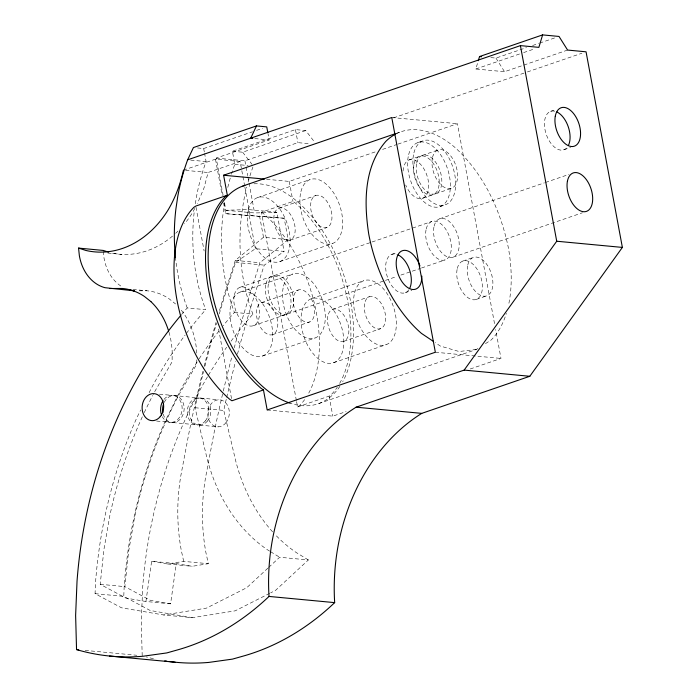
<?xml version="1.0" encoding="UTF-8"?>
<svg xmlns="http://www.w3.org/2000/svg" width="698" height="698" viewBox="0 0 698 698"><rect width="100%" height="100%" fill="white"/><g stroke="black" fill="none" stroke-linecap="round" stroke-linejoin="round"><path stroke-width="0.52" stroke-dasharray="3.49 2.62" d="M196.784 359.854L196.766 364.138L179.822 393.157A399.91 317.45 -84.6 0 0 134.409 518.274L128.58 551.734L124.846 586.625L150.541 600.42L170.591 603.822L176.28 563.6L192.142 566.305L208.336 563.705L205.945 552.737A172.676 137.07 -84.6 0 1 205.613 477.275L213.902 433.676A1158.767 919.824 -84.6 0 1 223.055 392.093M269.742 593.317L235.165 610.837L192.421 617.686L163.698 614.982L121.487 607.792L95.059 593.666L95.495 582.891A403.304 320.138 -84.6 0 1 136.45 418.617L140.673 409.988M170.591 603.822L145.934 601.493L125.893 598.081L100.198 584.296L103.932 549.405L109.761 515.944A399.91 317.45 -84.6 0 1 142.479 416.453M192.421 617.686L150.201 610.497L123.773 596.38L124.218 585.596A403.304 320.138 -84.6 0 1 165.173 421.322L179.735 391.561A403.304 320.138 -84.6 0 1 198.546 359.714M145.934 601.493L151.623 561.271L176.28 563.6M195.388 203.755L196.217 198.188A175.599 139.391 -84.6 0 1 206.102 161.57L204.61 153.551M224.712 202.429L223.063 213.518A175.599 139.391 -84.6 0 0 234.415 312.381A403.304 320.138 -84.6 0 0 223.22 325.652M269.664 551.141L267.814 550.007A169.37 134.452 -84.6 0 1 207.053 458.446L195.047 407.728L196.042 403.13A1155.373 917.137 -84.6 0 1 203.598 371.397M272.63 531.867A169.37 134.452 -84.6 0 1 235.776 461.151L223.77 410.433L224.756 405.835A1155.373 917.137 -84.6 0 1 226.457 398.41M244.684 186.122L240.112 161.508L208.1 172.493L203.991 187.998L197.359 203.711M567.596 50.064L504.532 71.711L475.809 69.006L477.99 61.738M223.604 203.005L225.585 213.684L284.182 218.238L288.152 239.615L263.504 237.285L235.305 260.398L226.047 289.164A1158.767 919.824 -84.6 0 0 219.085 311.962M288.152 239.615L259.953 262.736L250.695 291.494A1158.767 919.824 -84.6 0 0 234.266 347.744M149.128 392.704L151.012 388.856A403.304 320.138 -84.6 0 1 185.127 335.031M194.829 208.353L192.299 213.003A102.824 81.622 -84.6 0 1 184.534 223.849M267.901 568.128L246.787 587.69L206.442 608.124L163.698 614.982M268.686 567.404L279.636 557.257L308.359 559.962L275.509 590.395L270.702 592.829M219.285 313.882A1155.373 917.137 -84.6 0 1 235.566 262.431L255.381 248.697L284.095 251.402L276.836 212.279L248.165 209.575L225.882 210.264L224.302 201.748M237.468 354.139A1155.373 917.137 -84.6 0 1 264.289 265.135L284.095 251.402M296.58 401.603L297.575 406.951L299.372 405.791A115.196 65.944 71.1 0 0 305.166 398.881M297.575 406.951L329.107 396.132L330.904 394.972A115.196 65.944 71.1 0 0 337.291 387.198M318.768 403.557L476.42 349.445L478.06 348.389M485.45 343.652L491.191 339.961A115.196 65.944 71.1 0 0 506.355 313.376M183.469 170.172L215.464 159.17L240.112 161.508M197.525 147.95L203.676 148.534L252.501 131.774M256.567 130.378L262.675 128.284M490.825 57.611L495.955 58.091L526.475 47.621M532.574 45.527L538.682 43.433M539.694 43.084L555.966 37.491M231.448 174.203A175.599 139.391 -84.6 0 1 234.816 164.283L232.399 151.239L295.463 129.592L305.724 130.561L315.016 142.645M223.116 195.361L216.206 158.106L269.166 139.932L268.049 133.911M475.809 69.006L519.548 53.99M523.613 52.594L534.808 48.755M232.399 151.239L242.66 152.208L305.724 130.561M216.206 158.106L244.919 160.81L297.88 142.636L310.191 143.797M393.559 117.875L526.353 72.304M527.383 71.946L581.94 53.223M396.447 133.327L400.565 131.905M266.645 179.29L289.251 181.419L376.405 151.501M382.565 149.389L396.918 144.469M397.939 144.111L457.417 123.703L494.62 324.134M257.579 197.595L310.13 179.561M417.866 142.584L423.119 140.778M409.185 159.886L419.699 156.282M422.325 155.384L438.091 149.965M550.556 111.375L556.289 109.403M296.38 400.53L261.436 212.262L292.968 201.443L295.263 202.987A115.196 65.944 71.1 0 1 339.551 383.577M278.921 208.179L315.714 195.553M290.08 240.173L326.865 227.539M422.578 198.276L433.083 194.672M435.718 193.765L451.475 188.355M563.94 149.756L570.632 147.461M279.889 261.576L332.44 243.541M440.176 206.564L445.429 204.758M239.99 287.314L271.522 276.495M274.148 275.597L371.004 242.346M372.034 241.997L431.8 221.484M439.688 218.779L544.423 182.832M545.443 182.483L569.062 174.378M240.199 292.052L292.759 274.009M391.814 254.342L397.546 252.379M261.549 302.635L298.334 290.01M311.282 298.692A16.944 9.693 71.1 0 1 306.937 322.301A16.944 9.693 71.1 0 1 293.518 297.016A16.944 9.693 71.1 0 1 311.282 298.692L363.824 280.709M253.374 325.704L284.906 314.885M287.532 313.978L384.397 280.736M385.427 280.387L396.761 276.495M400.879 275.082L411.183 271.539M412.213 271.19L420.458 268.364M421.487 268.006L445.193 259.874M453.072 257.169L582.446 212.768M462.879 261.043L473.384 257.431M332.614 309.336L369.399 296.702M272.7 334.621L309.484 321.996M405.198 292.732L411.89 290.438M262.509 356.032L315.068 337.998M343.765 341.322L380.55 328.697M476.263 299.433L486.776 295.821M333.574 362.733L386.134 344.69M267.177 409.962L332.824 416.148L346.156 411.576M470.225 368.989L500.99 358.432L495.615 329.491M151.623 561.271L167.494 563.975L183.687 561.375L208.336 563.705M476.42 349.445L459.075 351.522L440.316 346.042L435.168 342.596M225.882 210.264L254.604 212.977L276.836 212.279M139.303 290.822L146.929 290.796A70.577 56.023 -84.6 0 1 169.073 298.788L175.582 303.97M225.585 213.684L284.182 218.238M391.77 117.517L457.417 123.703M254.805 138.57L269.166 139.932M190.711 160.121L206.102 161.57M234.816 164.283L248.156 165.539M185.616 170.373L208.1 172.493M235.305 260.398L259.953 262.736M235.566 262.431L264.289 265.135M107.85 253.06L121.784 254.377M132.995 289.478L146.929 290.796M181.576 314.493A403.304 320.138 -84.6 0 1 187.23 307.94L205.701 309.676A175.599 139.391 -84.6 0 1 194.341 210.813M234.415 312.381L252.885 314.126A175.599 139.391 -84.6 0 1 241.525 215.263L243.401 202.638A175.599 139.391 -84.6 0 1 246.752 187.099M435.343 352.246L500.99 358.432M159.432 394.178L171.743 395.338M173.758 395.522L198.407 397.851M200.466 398.052L218.928 399.788M195.047 407.728L223.77 410.433M156.614 421.051L170.975 422.403M172.991 422.578L197.639 424.908M199.698 425.108L218.16 426.853M167.494 563.975L192.142 566.305M100.198 584.296L124.846 586.625M95.059 593.666L123.773 596.38M85.165 650.405L136.825 655.274M308.359 559.962L296.537 552.72A169.37 134.452 -84.6 0 1 274.838 534.258M270.588 551.708L279.636 557.257M261.436 212.262L263.739 213.806A115.196 65.944 71.1 0 1 308.019 394.405M242.66 152.208L251.952 164.292M495.955 58.091L504.532 71.711M183.687 561.375L181.297 550.408A172.676 137.07 -84.6 0 1 180.965 474.937L189.254 431.347A1158.767 919.824 -84.6 0 1 203.842 367.523M295.463 129.592L297.88 142.636M289.251 181.419L292.968 201.443M329.107 396.132L332.824 416.148M259.534 215.9L263.504 237.285M244.919 160.81L245.914 166.133M246.106 167.197L247.685 175.713M247.886 176.777L248.872 182.099M249.073 183.164L254.604 212.977M244.885 187.186L250.233 216.014M215.464 159.17L222.217 195.536M203.676 148.534L204.427 152.548M195.981 207.14L204.121 251.001M218.622 329.09L231.527 398.628M248.165 209.575L255.381 248.697M103.313 251.393L104.037 258.155A44.026 34.952 -84.6 0 0 122.394 287.009M142.2 655.78L141.275 621.613L142.68 587.341A403.304 320.138 -84.6 0 1 207.864 376.17M187.23 307.94A175.599 139.391 -84.6 0 1 175.512 257.771M186.427 333.304A403.304 320.138 -84.6 0 1 205.701 309.676M248.113 181.995A175.599 139.391 -84.6 0 1 249.291 177.955M249.91 175.94A175.599 139.391 -84.6 0 1 252.929 166.997M208.423 375.236A403.304 320.138 -84.6 0 1 226.667 347.238M231.047 341.191A403.304 320.138 -84.6 0 1 252.885 314.126M199.139 358.816A403.304 320.138 -84.6 0 1 219.146 330.791M227.775 187.413A175.599 139.391 -84.6 0 1 230.829 176.21M204.924 366.136A1155.373 917.137 -84.6 0 1 216.554 323.226M153.438 658.694A284.679 225.978 -84.6 0 1 146.266 656.923M226.702 397.354A1155.373 917.137 -84.6 0 1 235.54 361.485M566.549 148.089A20.329 11.639 71.1 0 1 545.522 131.966A20.329 11.639 71.1 0 1 556.925 111.968M164.004 399.378A13.55 10.758 -84.6 0 1 179.665 399.797A13.55 10.758 -84.6 0 1 177.746 419.419A13.55 10.758 -84.6 0 1 162.311 416.723M408.88 289.766A20.329 11.639 71.1 0 1 387.338 276.844A20.329 11.639 71.1 0 1 397.345 254.578M339.917 386.299A115.196 65.944 71.1 0 1 290.028 403.165M253.932 183.81A115.196 65.944 71.1 0 1 336.541 256.489A115.196 65.944 71.1 0 1 342.709 381.727M395.923 133.937A115.196 65.944 71.1 0 1 455.55 147.967C483.74 174.038 500.483 210.081 508.249 247.249A115.196 65.944 71.1 0 1 508.545 305.043M403.086 170.993A20.329 11.639 71.1 0 1 420.388 164.161A20.329 11.639 71.1 0 1 426.19 195.405A20.329 11.639 71.1 0 1 405.695 185.005M164.231 402.38A13.55 10.758 -84.6 0 1 181.262 399.404A13.55 10.758 -84.6 0 1 178.435 420.711A13.55 10.758 -84.6 0 1 162.861 412.658M168.977 332.117A70.577 56.023 -84.6 0 1 172.153 351.103L172.118 361.8L155.174 390.828A399.91 317.45 -84.6 0 0 153.202 394.545M204.104 366.467A1158.767 919.824 -84.6 0 1 216.04 322.38M144.268 412.588A399.91 317.45 -84.6 0 1 152.714 395.487M223.308 391.028A1158.767 919.824 -84.6 0 1 232.024 356.154M181.367 310.252A70.577 56.023 -84.6 0 1 196.81 353.432M177.981 231.073A102.824 81.622 -84.6 0 1 175.678 233.298M172.519 236.099A102.824 81.622 -84.6 0 1 111.549 253.016M207.428 421.069A13.55 10.758 -84.6 0 0 203.24 398.479A13.55 10.758 -84.6 0 0 189.568 415.188A13.55 10.758 -84.6 0 0 207.428 421.069M225.89 422.814A13.55 10.758 -84.6 0 0 221.702 400.224A13.55 10.758 -84.6 0 0 208.03 416.924A13.55 10.758 -84.6 0 0 225.89 422.814M234.205 295.725A20.329 11.639 71.1 0 0 250.312 326.071A20.329 11.639 71.1 0 0 255.52 297.741A20.329 11.639 71.1 0 0 234.205 295.725M265.737 284.906A20.329 11.639 71.1 0 0 281.844 315.252A20.329 11.639 71.1 0 0 287.053 286.913A20.329 11.639 71.1 0 0 265.737 284.906M416.549 163.786A20.329 11.639 71.1 0 0 432.655 194.131A20.329 11.639 71.1 0 0 437.864 165.801A20.329 11.639 71.1 0 0 416.549 163.786M408.225 156.596A33.879 19.396 71.1 0 0 435.072 207.175A33.879 19.396 71.1 0 0 443.762 159.947A33.879 19.396 71.1 0 0 408.225 156.596M432.315 158.376A20.329 11.639 71.1 0 0 448.421 188.722A20.329 11.639 71.1 0 0 453.63 160.392A20.329 11.639 71.1 0 0 432.315 158.376M413.486 154.799A33.879 19.396 71.1 0 0 440.325 205.369A33.879 19.396 71.1 0 0 449.015 158.141A33.879 19.396 71.1 0 0 413.486 154.799M433.903 227.19A20.329 11.639 71.1 0 0 450.009 257.536A20.329 11.639 71.1 0 0 455.227 229.197A20.329 11.639 71.1 0 0 433.903 227.19M283.118 288.03A33.879 19.396 71.1 0 0 309.964 338.609A33.879 19.396 71.1 0 0 318.654 291.38A33.879 19.396 71.1 0 0 283.118 288.03M230.567 306.064A33.879 19.396 71.1 0 0 257.405 356.643A33.879 19.396 71.1 0 0 266.095 309.415A33.879 19.396 71.1 0 0 230.567 306.064M268.364 283.999A20.329 11.639 71.1 0 0 284.47 314.344A20.329 11.639 71.1 0 0 289.679 286.014A20.329 11.639 71.1 0 0 268.364 283.999M426.024 229.895A20.329 11.639 71.1 0 0 442.131 260.241A20.329 11.639 71.1 0 0 447.339 231.902A20.329 11.639 71.1 0 0 426.024 229.895M300.498 193.573A33.879 19.396 71.1 0 0 327.336 244.152A33.879 19.396 71.1 0 0 336.026 196.923A33.879 19.396 71.1 0 0 300.498 193.573M247.938 211.607A33.879 19.396 71.1 0 0 274.785 262.186A33.879 19.396 71.1 0 0 283.475 214.958A33.879 19.396 71.1 0 0 247.938 211.607M301.632 312.765A33.879 19.396 71.1 0 0 328.479 363.344A33.879 19.396 71.1 0 0 337.16 316.115A33.879 19.396 71.1 0 0 301.632 312.765M310.889 202.56A16.944 9.693 71.1 0 0 324.317 227.845A16.944 9.693 71.1 0 0 328.662 204.235A16.944 9.693 71.1 0 0 310.889 202.56M364.583 303.717A16.944 9.693 71.1 0 0 378.002 329.002A16.944 9.693 71.1 0 0 382.347 305.392A16.944 9.693 71.1 0 0 364.583 303.717M354.183 294.731A33.879 19.396 71.1 0 0 381.029 345.301A33.879 19.396 71.1 0 0 389.72 298.072A33.879 19.396 71.1 0 0 354.183 294.731M327.79 316.342A16.944 9.693 71.1 0 0 341.217 341.627A16.944 9.693 71.1 0 0 345.562 318.018A16.944 9.693 71.1 0 0 327.79 316.342M256.724 309.642A16.944 9.693 71.1 0 0 270.152 334.927A16.944 9.693 71.1 0 0 274.497 311.317A16.944 9.693 71.1 0 0 256.724 309.642M274.105 215.185A16.944 9.693 71.1 0 0 287.524 240.478A16.944 9.693 71.1 0 0 291.869 216.86A16.944 9.693 71.1 0 0 274.105 215.185M413.914 164.693A20.329 11.639 71.1 0 0 430.02 195.039A20.329 11.639 71.1 0 0 435.238 166.7A20.329 11.639 71.1 0 0 413.914 164.693M467.608 265.842A20.329 11.639 71.1 0 0 483.714 296.188A20.329 11.639 71.1 0 0 488.923 267.849A20.329 11.639 71.1 0 0 467.608 265.842M457.094 269.454A20.329 11.639 71.1 0 0 473.2 299.8A20.329 11.639 71.1 0 0 478.418 271.461A20.329 11.639 71.1 0 0 457.094 269.454M205.378 420.868A13.55 10.758 -84.6 0 0 201.181 398.288A13.55 10.758 -84.6 0 0 187.509 414.987A13.55 10.758 -84.6 0 0 205.378 420.868"/><path stroke-width="1.05" d="M183.469 170.172C180.224 184.377 175.277 198.188 167.651 210.674A102.824 81.622 -84.6 0 1 85.898 250.46L78.56 248.095L79.38 255.826A44.026 34.952 -84.6 0 0 105.005 287.698L134.304 290.839L129.654 290.028M478.305 60.7L479.543 56.547L542.608 34.9L559.019 36.444L567.596 50.064L586.058 51.809L622.372 247.415L529.808 376.283L421.749 413.373L356.102 407.187A187.343 148.718 -84.6 0 0 269.018 596.432A284.697 225.986 -84.6 0 1 177.022 650.047L166.805 652.927L143.169 656.225A284.697 225.986 -84.6 0 1 76.544 649.594L75.628 615.427L77.033 581.146A403.304 320.138 -84.6 0 1 180.878 315.322M542.608 34.9L538.873 47.359L520.411 45.623L187.64 159.833A175.599 139.391 -84.6 0 0 177.754 196.452L175.879 209.077A175.599 139.391 -84.6 0 0 175.512 257.771M187.64 159.833L193.425 147.566L256.48 125.919L266.741 126.888L267.858 132.908M256.48 125.919L250.695 138.187L252.755 138.379M356.102 407.187L464.161 370.097L556.725 241.229L520.411 45.623M227.321 195.248L225.515 196.408A115.196 65.944 71.1 0 0 261.157 388.402L263.46 389.938L267.177 409.962L435.343 352.246L391.77 117.517L223.604 175.233L227.321 195.248L195.789 206.076L193.983 207.227A115.196 65.944 71.1 0 0 229.625 399.221L231.928 400.765L263.46 389.938M242.913 186.017L395.417 133.676M109.656 288.51L122.281 288.466A70.577 56.023 -84.6 0 1 144.425 296.458L150.934 301.632M479.543 56.547L481.594 56.739M223.604 175.233L264.498 179.089M556.725 241.229L622.372 247.415M78.56 248.095L103.208 250.434L108.705 252.196M464.161 370.097L529.808 376.283M269.018 596.432L334.665 602.627A187.343 148.718 -84.6 0 1 421.749 413.373M76.553 649.594L78.708 649.794M109.56 656.033L175.207 662.219M433.449 341.444L421.444 333.382A115.196 65.944 71.1 0 1 368.745 234.1C363.894 202.725 363.806 166.709 385.802 141.397A115.196 65.944 71.1 0 1 395.016 134.426M334.665 602.627A284.697 225.986 -84.6 0 1 242.668 656.242L232.451 659.121L208.815 662.411A284.697 225.986 -84.6 0 1 168.942 661.486M166.866 661.198A284.697 225.986 -84.6 0 1 164.789 660.875M161.526 414.961A13.55 10.758 -84.6 0 1 163.035 400.722M556.925 111.968A20.329 11.639 71.1 0 1 568.521 145.219M421.845 276.111A20.329 11.639 71.1 0 1 404.927 285.29A20.329 11.639 71.1 0 1 398.977 253.243A20.329 11.639 71.1 0 1 419.96 265.99M398.183 254.945A20.329 11.639 71.1 0 1 409.778 288.187M290.028 403.165A115.196 65.944 71.1 0 1 211.86 292.157A115.196 65.944 71.1 0 1 244.824 185.389M150.881 301.632A70.577 56.023 -84.6 0 1 168.637 331.114M162.861 412.658A13.55 10.758 -84.6 0 1 163.559 403.976M555.285 116.173A20.329 11.639 71.1 0 0 571.392 146.519A20.329 11.639 71.1 0 0 576.6 118.18A20.329 11.639 71.1 0 0 555.285 116.173M160.243 416.619A13.55 10.758 -84.6 0 0 156.055 394.038A13.55 10.758 -84.6 0 0 142.383 410.738A13.55 10.758 -84.6 0 0 160.243 416.619M567.387 181.375A20.329 11.639 71.1 0 0 583.493 211.721A20.329 11.639 71.1 0 0 588.711 183.382A20.329 11.639 71.1 0 0 567.387 181.375"/></g></svg>
